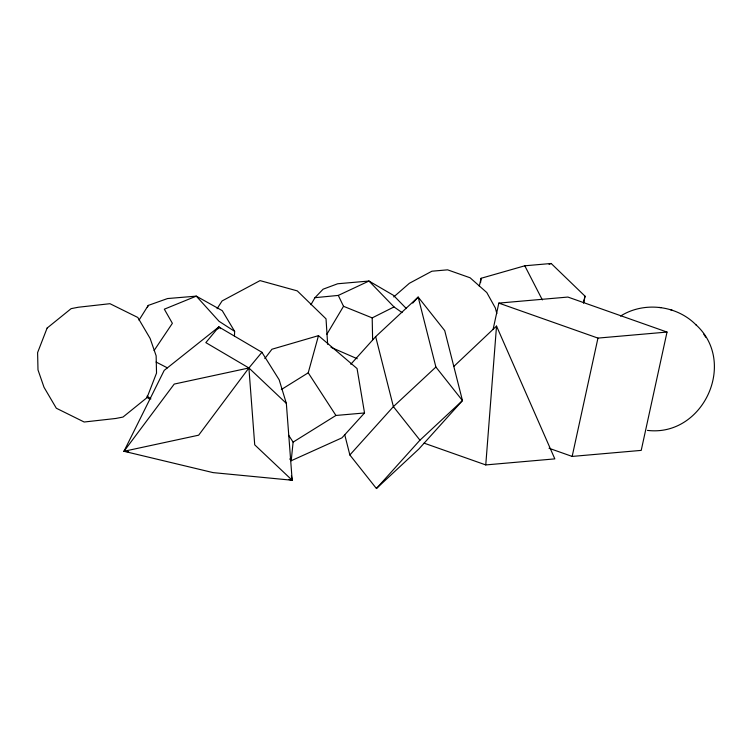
<?xml version="1.0" encoding="UTF-8"?>
<svg xmlns="http://www.w3.org/2000/svg" width="752" height="752" viewBox="0 0 752 752"><rect width="100%" height="100%" fill="white"/><g stroke="black" fill="none" stroke-linecap="round" stroke-linejoin="round"><path stroke-width="1.13" d="M234.455 335.965L234.633 331.359L222.263 310.661L196.3 296.138L167.546 298.553L148.257 305.415L139.017 320.155M496.527 326.077L554.826 458.88L485.764 464.924L496.527 326.077L453.935 366.327M264.817 358.582L271.942 349.238L318.491 335.646L357.059 368.546L364.532 412.961L341.953 437.852L291.212 460.732L293.111 442.129L288.702 435.342M480.575 282.62L481.083 278.287L524.793 265.794L551.178 263.482L585.037 296.185L583.646 302.887M493.124 329.263L498.83 303.103L567.901 297.059L667.024 332.064L641.221 450.382L572.159 456.426L549.026 448.258M572.159 456.426L597.953 338.099L667.024 332.064M479.297 286.202L481.083 278.287M583.402 302.943L585.037 296.185M281.342 389.555L308.226 372.813L318.491 335.646M147.326 307.502L148.257 305.415M128.63 451.736L123.977 451.285L164.199 370.388L218.841 326.923L261.903 352.274L279.171 379.798L286.343 403.382L292.171 480.246L213.079 472.613L123.977 451.285L174.22 384.075L248.903 367.972L261.903 352.274M217.798 329.028L218.841 326.923L220.421 328.643M310.924 304.72L314.966 297.679L323.097 289.191L337.667 283.767L368.969 281.032L393.399 295.292L406.39 308.583M326.885 334.236L343.523 306.299L338.297 295.414L314.966 297.679M217.084 308.724L222.084 300.941L260.051 280.609L297.266 290.883L326.03 318.848L327.656 344.294M154.094 350.545L172.387 323.322L164.321 309.185L196.3 296.138L219.048 321.301L234.633 331.359M218.841 326.923L205.841 342.621L248.903 367.972L286.343 403.382M350.789 364.278L375.662 336.652L418.168 297.068L444.723 330.607L462.461 400.59L418.93 448.935L376.423 488.518L349.859 454.969L344.717 434.656M412.726 303.112L418.168 297.068L435.897 367.042L462.461 400.59L419.954 440.174L376.423 488.518M349.859 454.969L393.39 406.625L435.897 367.042M393.747 296.918L409.37 283.288L431.921 271.209L447.6 269.836L470.094 277.779L486.798 292.556L495.342 307.963L496.828 313.575M293.111 442.129L335.928 415.461L364.532 412.961M620.541 316.075C643.891 301.289 676.8 305.171 696.079 324.939M343.523 306.299L372.193 317.889L394.02 306.938L402.076 312.569M338.297 295.414L368.969 281.032L394.02 306.938M549.073 264.337L551.178 263.482M123.977 451.285L198.66 435.182L248.903 367.972L254.721 444.836L292.171 480.246L291.372 475.668M647.434 430.388C703.054 437.203 737.881 362.361 695.675 324.526M659.147 307.427L659.805 307.512M660.472 307.587L660.999 307.653M288.74 479.428L292.171 480.246M672.335 310.313L670.549 309.739M498.83 303.103L597.953 338.099M424.081 443.144L485.764 464.924M330.993 347.321L357.247 358.742M156.068 362.032L167.386 367.86M146.866 397.141L149.704 399.218M147.11 396.097L150.889 398.898M289.755 458.936L291.212 460.732M419.954 440.174L393.39 406.625L375.662 336.652M308.226 372.813L335.928 415.461M705.705 337.216L703.816 334.255M524.793 265.794L542.352 299.916M372.193 317.889L372.625 339.81M47.113 328.069L37.6 352.613L37.995 369.899L44.02 387.289L56.325 408.233L84.168 422.013L115.789 418.469L122.99 417.059L147.016 397.639L156.529 373.095L156.143 355.809L150.118 338.419L137.804 317.476L109.961 303.695L78.34 307.239L71.139 308.64L47.113 328.069"/></g></svg>
